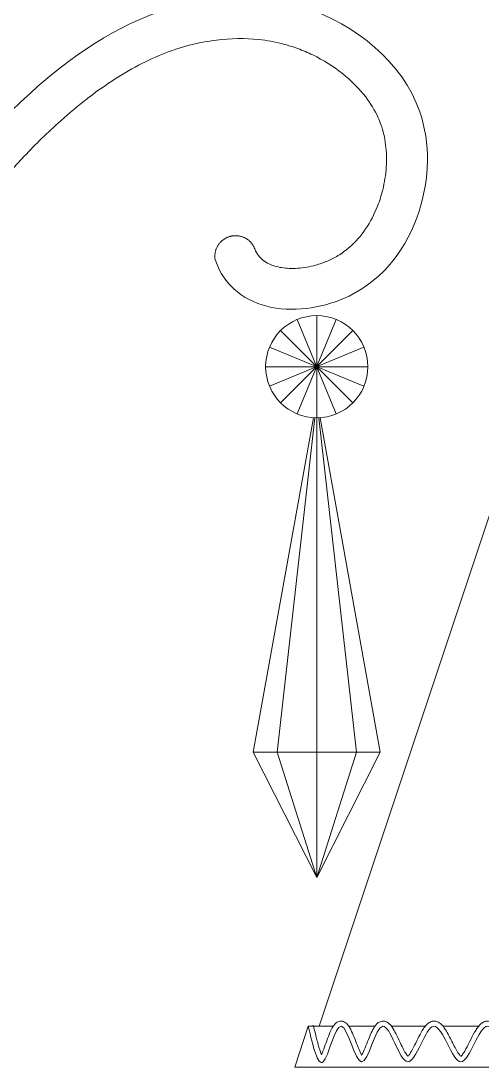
# Model space of a CAD drawing. Header units: inches. Extents: x 258415 to 640093, y 441672 to 945769.
# Drawn here: x 299407.6 to 299430.2, y 465327.1 to 465378.3 of the extents above; entities that cross this region are included whole.
import ezdxf

# ---------------------------------------------------------------- set-up
doc = ezdxf.new("R2010")
doc.units = ezdxf.units.IN
doc.header["$MEASUREMENT"] = 0
doc.linetypes.add('HIDDEN', pattern=[0.375, 0.25, -0.125])
doc.layers.add('CQ SPOT DETAIL DIMENSION', color=9, linetype='Continuous')
doc.layers.add('E-LITE-FIXT-NORM-CEILING', color=3, linetype='Continuous')
doc.layers.add('Glass', color=4, linetype='Continuous', lineweight=0)

# ---------------------------------------------------------------- blocks, each defined once
blk = doc.blocks.new('512')
at = {"layer": 'Glass', "color": 4, "lineweight": 0}
for p, q in [((34233.15, 1181.24), (34225.5, 1199.72)), ((34225.5, 1181.24), (34233.15, 1199.72)), ((34225.5, 1199.72), (34233.15, 1181.24)), ((34233.15, 1199.72), (34225.5, 1181.24)), ((34229.32, 1180.48), (34229.32, 1200.48)), ((34229.32, 1200.48), (34229.32, 1180.48)), ((34236.39, 1183.41), (34222.25, 1197.55)), ((34222.25, 1183.41), (34236.39, 1197.55)), ((34222.25, 1197.55), (34236.39, 1183.41)), ((34236.39, 1197.55), (34222.25, 1183.41)), ((34238.56, 1186.65), (34220.08, 1194.31)), ((34220.08, 1186.65), (34238.56, 1194.31)), ((34220.08, 1194.31), (34238.56, 1186.65)), ((34238.56, 1194.31), (34220.08, 1186.65)), ((34239.32, 1190.48), (34219.32, 1190.48)), ((34219.32, 1190.48), (34239.32, 1190.48)), ((34229.32, 1180.48), (34229.32, 1090.48))]:
    blk.add_line(p, q, dxfattribs=at)
for points in [[(34229.32, 1090.48), (34216.91, 1115), (34228.67, 1180.5)], [(34221.57, 1115), (34228.94, 1180.49)], [(34229.32, 1090.48), (34241.74, 1115), (34229.98, 1180.5)], [(34237.07, 1115), (34229.71, 1180.49)], [(34229.32, 1115), (34216.91, 1115), (34221.57, 1115), (34229.32, 1090.48)], [(34229.32, 1115), (34241.74, 1115), (34237.07, 1115), (34229.32, 1090.48)]]:
    blk.add_lwpolyline(points, dxfattribs=at)
at = {"layer": 'Glass', "lineweight": 0}
for points in [[(34194.19, 1165.33), (34228.86, 1061.33)], [(34226.1, 1061.33), (34230.97, 1061.33), (34233.64, 1053.33), (34141.53, 1053.33)], [(34197.65, 1061.33), (34204.62, 1061.33)], [(34208.1, 1061.33), (34214.71, 1061.33)], [(34217.95, 1061.33), (34223.05, 1061.33)], [(34231.53, 1053.33), (34231.53, 1053.33), (34051.53, 1053.33)]]:
    blk.add_lwpolyline(points, dxfattribs=at)
at = {"layer": 'Glass', "color": 4, "lineweight": 0}
blk.add_circle((34229.32, 1190.48), 10, dxfattribs=at)
at = {"layer": 'Glass', "lineweight": 0}
for points, knots in [([(34272.93, 1380.8), (34270.18, 1375.78), (34260.75, 1371.47), (34241.9, 1378.28), (34233.26, 1395.92), (34236.96, 1421.58), (34262.99, 1436.04), (34293.42, 1429.21), (34327.61, 1395.21), (34357.2, 1306.59), (34365.64, 1226.55), (34369.27, 1173.33)], [445.847246, 445.847246, 445.847246, 445.847246, 460.093666, 474.367338, 495.875307, 515.104636, 545.525369, 572.186582, 603.803263, 685.281331, 845.328888, 845.328888, 845.328888, 845.328888]), ([(34360.44, 1173.33), (34360.09, 1189.34), (34359.73, 1194), (34358.34, 1210.67), (34357.19, 1222.66), (34353.1, 1258.52), (34349.51, 1282.28), (34343.17, 1312.27), (34341.71, 1318.66), (34339.13, 1329.14), (34338.08, 1333.22), (34335.87, 1341.33), (34334.71, 1345.36), (34330.98, 1357.29), (34328.19, 1365.05), (34321.66, 1379.93), (34317.93, 1387.04), (34311.78, 1396.47), (34309.87, 1399.16), (34305.22, 1405.15), (34302.43, 1408.34), (34296.5, 1414.06), (34293.37, 1416.57), (34288.5, 1419.61), (34286.89, 1420.48), (34283.57, 1422.01), (34281.86, 1422.67), (34277.46, 1424.01), (34274.74, 1424.54), (34270.43, 1424.84), (34268.85, 1424.83), (34266.24, 1424.63), (34265.21, 1424.5), (34263.14, 1424.13), (34262.11, 1423.89), (34258.88, 1422.97), (34256.74, 1422.1), (34252.79, 1419.97), (34251, 1418.7), (34248.28, 1416.21), (34247.26, 1415.04), (34246.11, 1413.38), (34245.84, 1412.94), (34245.26, 1411.92), (34244.97, 1411.32), (34244.43, 1410.07), (34244.19, 1409.41), (34243.57, 1407.39), (34243.27, 1405.95), (34242.95, 1402.99), (34242.92, 1401.46), (34243.1, 1398.84), (34243.25, 1397.74), (34243.8, 1394.96), (34244.31, 1393.34), (34245.64, 1390.36), (34246.46, 1389), (34248.03, 1387.06), (34248.68, 1386.38), (34249.97, 1385.26), (34250.58, 1384.8), (34251.91, 1383.92), (34252.63, 1383.52), (34254.46, 1382.64), (34255.6, 1382.23), (34257.81, 1381.67), (34258.89, 1381.53), (34260.82, 1381.5), (34261.68, 1381.62), (34262.88, 1381.95), (34263.31, 1382.13), (34264.07, 1382.54), (34264.4, 1382.78), (34265.05, 1383.38), (34265.36, 1383.74), (34265.75, 1384.35), (34265.83, 1384.5), (34265.92, 1384.65)], [55.541878, 55.541878, 55.541878, 55.541878, 69.634849, 69.634849, 106.022669, 106.022669, 178.798307, 178.798307, 198.582676, 198.582676, 211.264039, 211.264039, 223.945403, 223.945403, 249.308129, 249.308129, 274.670856, 274.670856, 285.154329, 285.154329, 298.764888, 298.764888, 312.375447, 312.375447, 318.854776, 318.854776, 325.334106, 325.334106, 335.293095, 335.293095, 341.080331, 341.080331, 344.876463, 344.876463, 348.672595, 348.672595, 356.847181, 356.847181, 365.021767, 365.021767, 371.378146, 371.378146, 373.60577, 373.60577, 376.469243, 376.469243, 379.332715, 379.332715, 385.059661, 385.059661, 390.786606, 390.786606, 394.97397, 394.97397, 401.670699, 401.670699, 408.367427, 408.367427, 412.418103, 412.418103, 415.637371, 415.637371, 418.856638, 418.856638, 423.501748, 423.501748, 428.146857, 428.146857, 432.791966, 432.791966, 435.91688, 435.91688, 439.041794, 439.041794, 442.166708, 442.166708, 443.046827, 443.046827, 443.046827, 443.046827]), ([(34249.21, 1211.45), (34247.37, 1206.03), (34238.84, 1200.14), (34219.09, 1203.56), (34207.52, 1219.43), (34206.69, 1245.35), (34229.81, 1264.12), (34260.96, 1262.69), (34300.54, 1235.15), (34319.69, 1199.87), (34331.52, 1173.49), (34332.1, 1172.18)], [445.847246, 445.847246, 445.847246, 445.847246, 460.093666, 474.367338, 495.875307, 515.104636, 545.525369, 572.186582, 603.803263, 685.281331, 689.554193, 689.554193, 689.554193, 689.554193]), ([(34329.41, 1158.24), (34328, 1161.59), (34326.57, 1164.92), (34323.39, 1172.09), (34321.65, 1175.94), (34318.06, 1183.54), (34316.21, 1187.3), (34310.47, 1198.4), (34306.37, 1205.55), (34297.35, 1219.07), (34292.44, 1225.42), (34284.74, 1233.64), (34282.39, 1235.95), (34276.77, 1241.04), (34273.46, 1243.7), (34266.63, 1248.3), (34263.11, 1250.23), (34257.78, 1252.37), (34256.05, 1252.95), (34252.51, 1253.88), (34250.71, 1254.23), (34246.15, 1254.79), (34243.37, 1254.83), (34239.08, 1254.37), (34237.52, 1254.1), (34234.99, 1253.44), (34234, 1253.14), (34232.03, 1252.41), (34231.05, 1251.99), (34228.04, 1250.53), (34226.07, 1249.3), (34222.56, 1246.51), (34221.01, 1244.95), (34218.77, 1242.03), (34217.97, 1240.69), (34217.13, 1238.86), (34216.94, 1238.38), (34216.54, 1237.27), (34216.36, 1236.63), (34216.05, 1235.3), (34215.93, 1234.62), (34215.66, 1232.52), (34215.63, 1231.05), (34215.82, 1228.08), (34216.06, 1226.57), (34216.69, 1224.02), (34217.03, 1222.96), (34218.06, 1220.32), (34218.84, 1218.81), (34220.67, 1216.11), (34221.72, 1214.92), (34223.6, 1213.28), (34224.36, 1212.72), (34225.82, 1211.84), (34226.5, 1211.49), (34227.97, 1210.86), (34228.75, 1210.59), (34230.7, 1210.05), (34231.89, 1209.84), (34234.17, 1209.68), (34235.25, 1209.72), (34237.16, 1210.03), (34237.98, 1210.29), (34239.11, 1210.83), (34239.5, 1211.08), (34240.18, 1211.62), (34240.47, 1211.91), (34241, 1212.62), (34241.24, 1213.03), (34241.52, 1213.69), (34241.58, 1213.85), (34241.63, 1214.02)], [187.64747, 187.64747, 187.64747, 187.64747, 198.582676, 198.582676, 211.264039, 211.264039, 223.945403, 223.945403, 249.308129, 249.308129, 274.670856, 274.670856, 285.154329, 285.154329, 298.764888, 298.764888, 312.375447, 312.375447, 318.854776, 318.854776, 325.334106, 325.334106, 335.293095, 335.293095, 341.080331, 341.080331, 344.876463, 344.876463, 348.672595, 348.672595, 356.847181, 356.847181, 365.021767, 365.021767, 371.378146, 371.378146, 373.60577, 373.60577, 376.469243, 376.469243, 379.332715, 379.332715, 385.059661, 385.059661, 390.786606, 390.786606, 394.97397, 394.97397, 401.670699, 401.670699, 408.367427, 408.367427, 412.418103, 412.418103, 415.637371, 415.637371, 418.856638, 418.856638, 423.501748, 423.501748, 428.146857, 428.146857, 432.791966, 432.791966, 435.91688, 435.91688, 439.041794, 439.041794, 442.166708, 442.166708, 443.046827, 443.046827, 443.046827, 443.046827]), ([(34180.52, 1054.21), (34180.66, 1054.22), (34182.43, 1054.86), (34185.88, 1067.77), (34190.76, 1047.55), (34195.92, 1068.28), (34201.1, 1047.37), (34206.41, 1068.35), (34211.5, 1047.33), (34216.49, 1068.25), (34220.5, 1047.59), (34224.55, 1067.78), (34228.17, 1049.38), (34230.05, 1057.39), (34230.97, 1061.33)], [7.661085, 7.661085, 7.661085, 7.661085, 8.43068, 16.943518, 25.459775, 34.10416, 42.79664, 51.530678, 60.178585, 68.684152, 76.765702, 84.787069, 92.601177, 100.132442, 100.132442, 100.132442, 100.132442]), ([(34190.77, 1055.45), (34190.83, 1055.5), (34190.89, 1055.57), (34191.13, 1055.87), (34191.32, 1056.17), (34191.71, 1056.85), (34191.91, 1057.25), (34192.43, 1058.29), (34192.75, 1058.96), (34193.31, 1060.03), (34193.55, 1060.44), (34193.98, 1061.09), (34194.17, 1061.34), (34194.55, 1061.74), (34194.72, 1061.9), (34195.1, 1062.13), (34195.28, 1062.22), (34195.65, 1062.31), (34195.83, 1062.33), (34196.17, 1062.32), (34196.33, 1062.28), (34196.62, 1062.18), (34196.76, 1062.11), (34197.12, 1061.88), (34197.32, 1061.7), (34197.68, 1061.31), (34197.84, 1061.09), (34198.15, 1060.63), (34198.3, 1060.39), (34198.79, 1059.54), (34199.11, 1058.88), (34199.75, 1057.6), (34200.06, 1056.98), (34200.52, 1056.19), (34200.69, 1055.94), (34200.94, 1055.6), (34201.05, 1055.49), (34201.12, 1055.42)], [26.646708, 26.646708, 26.646708, 26.646708, 27.129136, 27.129136, 28.192589, 28.192589, 29.256041, 29.256041, 30.866241, 30.866241, 31.972779, 31.972779, 32.776182, 32.776182, 33.377819, 33.377819, 33.832896, 33.832896, 34.171094, 34.171094, 34.509292, 34.509292, 34.84749, 34.84749, 35.533037, 35.533037, 36.218584, 36.218584, 36.904131, 36.904131, 38.501431, 38.501431, 40.098731, 40.098731, 41.003444, 41.003444, 41.706123, 41.706123, 41.706123, 41.706123]), ([(34201.12, 1055.42), (34201.17, 1055.47), (34201.23, 1055.53), (34201.45, 1055.79), (34201.64, 1056.06), (34202.02, 1056.69), (34202.22, 1057.06), (34202.81, 1058.2), (34203.21, 1059.04), (34203.84, 1060.17), (34204.04, 1060.52), (34204.49, 1061.17), (34204.72, 1061.47), (34205.15, 1061.87), (34205.32, 1062), (34205.72, 1062.21), (34205.95, 1062.29), (34206.38, 1062.34), (34206.55, 1062.33), (34206.87, 1062.26), (34207.01, 1062.21), (34207.39, 1062.02), (34207.59, 1061.86), (34207.94, 1061.53), (34208.1, 1061.34), (34208.39, 1060.94), (34208.53, 1060.73), (34208.97, 1060.01), (34209.26, 1059.45), (34209.83, 1058.31), (34210.1, 1057.73), (34210.64, 1056.69), (34210.9, 1056.21), (34211.26, 1055.68), (34211.39, 1055.53), (34211.48, 1055.45)], [43.886753, 43.886753, 43.886753, 43.886753, 44.36241, 44.36241, 45.393245, 45.393245, 46.424079, 46.424079, 48.400338, 48.400338, 49.366708, 49.366708, 50.333078, 50.333078, 50.858094, 50.858094, 51.38311, 51.38311, 51.715587, 51.715587, 52.048064, 52.048064, 52.667074, 52.667074, 53.286084, 53.286084, 53.905094, 53.905094, 55.307398, 55.307398, 56.709703, 56.709703, 58.112007, 58.112007, 58.905743, 58.905743, 58.905743, 58.905743]), ([(34211.48, 1055.45), (34211.53, 1055.5), (34211.6, 1055.58), (34211.83, 1055.88), (34212.01, 1056.18), (34212.4, 1056.88), (34212.59, 1057.28), (34213.09, 1058.32), (34213.4, 1058.99), (34213.91, 1060.03), (34214.13, 1060.43), (34214.51, 1061.06), (34214.67, 1061.3), (34215, 1061.69), (34215.16, 1061.84), (34215.48, 1062.08), (34215.64, 1062.17), (34216.02, 1062.31), (34216.25, 1062.35), (34216.63, 1062.31), (34216.79, 1062.27), (34217.06, 1062.17), (34217.17, 1062.1), (34217.48, 1061.88), (34217.64, 1061.72), (34217.92, 1061.38), (34218.04, 1061.2), (34218.27, 1060.81), (34218.38, 1060.6), (34218.74, 1059.89), (34218.97, 1059.33), (34219.42, 1058.19), (34219.65, 1057.62), (34220.08, 1056.58), (34220.29, 1056.11), (34220.49, 1055.74), (34220.51, 1055.71), (34220.52, 1055.68)], [61.288304, 61.288304, 61.288304, 61.288304, 61.761174, 61.761174, 62.804017, 62.804017, 63.84686, 63.84686, 65.416393, 65.416393, 66.469031, 66.469031, 67.224566, 67.224566, 67.78828, 67.78828, 68.207325, 68.207325, 68.626369, 68.626369, 68.915896, 68.915896, 69.205423, 69.205423, 69.769667, 69.769667, 70.333911, 70.333911, 70.898155, 70.898155, 72.223736, 72.223736, 73.549318, 73.549318, 74.874899, 74.874899, 75.000755, 75.000755, 75.000755, 75.000755]), ([(34220.52, 1055.68), (34220.59, 1055.8), (34220.67, 1055.95), (34220.94, 1056.5), (34221.15, 1057), (34221.57, 1058.06), (34221.78, 1058.62), (34222.22, 1059.7), (34222.44, 1060.22), (34222.8, 1060.92), (34222.92, 1061.14), (34223.18, 1061.52), (34223.3, 1061.68), (34223.57, 1061.95), (34223.71, 1062.05), (34223.99, 1062.21), (34224.12, 1062.26), (34224.43, 1062.33), (34224.59, 1062.34), (34224.9, 1062.3), (34225.04, 1062.25), (34225.29, 1062.14), (34225.4, 1062.07), (34225.68, 1061.86), (34225.82, 1061.71), (34226.07, 1061.38), (34226.18, 1061.21), (34226.38, 1060.85), (34226.48, 1060.66), (34226.79, 1059.98), (34227, 1059.45), (34227.41, 1058.36), (34227.6, 1057.8), (34228, 1056.69), (34228.21, 1056.15), (34228.39, 1055.75)], [78.466715, 78.466715, 78.466715, 78.466715, 78.984999, 78.984999, 80.264741, 80.264741, 81.544483, 81.544483, 82.824225, 82.824225, 83.479162, 83.479162, 84.029155, 84.029155, 84.424069, 84.424069, 84.700682, 84.700682, 84.977294, 84.977294, 85.253906, 85.253906, 85.530519, 85.530519, 86.073919, 86.073919, 86.61732, 86.61732, 87.16072, 87.16072, 88.452713, 88.452713, 89.744706, 89.744706, 91.179649, 91.179649, 91.179649, 91.179649]), ([(34228.39, 1055.75), (34228.46, 1055.91), (34228.53, 1056.09), (34228.8, 1056.85), (34229, 1057.54), (34229.41, 1059.08), (34229.61, 1059.92), (34229.88, 1061.04), (34229.94, 1061.3), (34230, 1061.56)], [95.681563, 95.681563, 95.681563, 95.681563, 96.302249, 96.302249, 97.97083, 97.97083, 99.639411, 99.639411, 100.132442, 100.132442, 100.132442, 100.132442])]:
    blk.add_open_spline(points, degree=3, knots=knots, dxfattribs=at)
blk.add_rational_spline([(34241.63, 1214.02), (34242.62, 1215.83), (34244.54, 1216.59), (34246.5, 1215.92), (34248.46, 1215.26), (34249.53, 1213.49), (34249.21, 1211.45)], [1, 0.843183062492, 0.843183062492, 1, 0.843183062492, 0.843183062492, 1], degree=3, knots=[443.046827, 443.046827, 443.046827, 443.046827, 444.447037, 444.447037, 444.447037, 445.847246, 445.847246, 445.847246, 445.847246], dxfattribs=at)
blk = doc.blocks.new('SMDS')
at = {"layer": 'E-LITE-FIXT-NORM-CEILING', "linetype": 'HIDDEN', "xscale": -0.25, "yscale": 0.25, "zscale": 0.25, "rotation": 359.9999999999999}
blk.add_blockref('512', (393446.613, 478381.088), dxfattribs=at)

msp = doc.modelspace()

# ---------------------------------------------------------------- block references
at = {"layer": 'CQ SPOT DETAIL DIMENSION'}
msp.add_blockref('SMDS', (-85467.189, -13317.368), dxfattribs=at)

doc.saveas('drawing.dxf')
